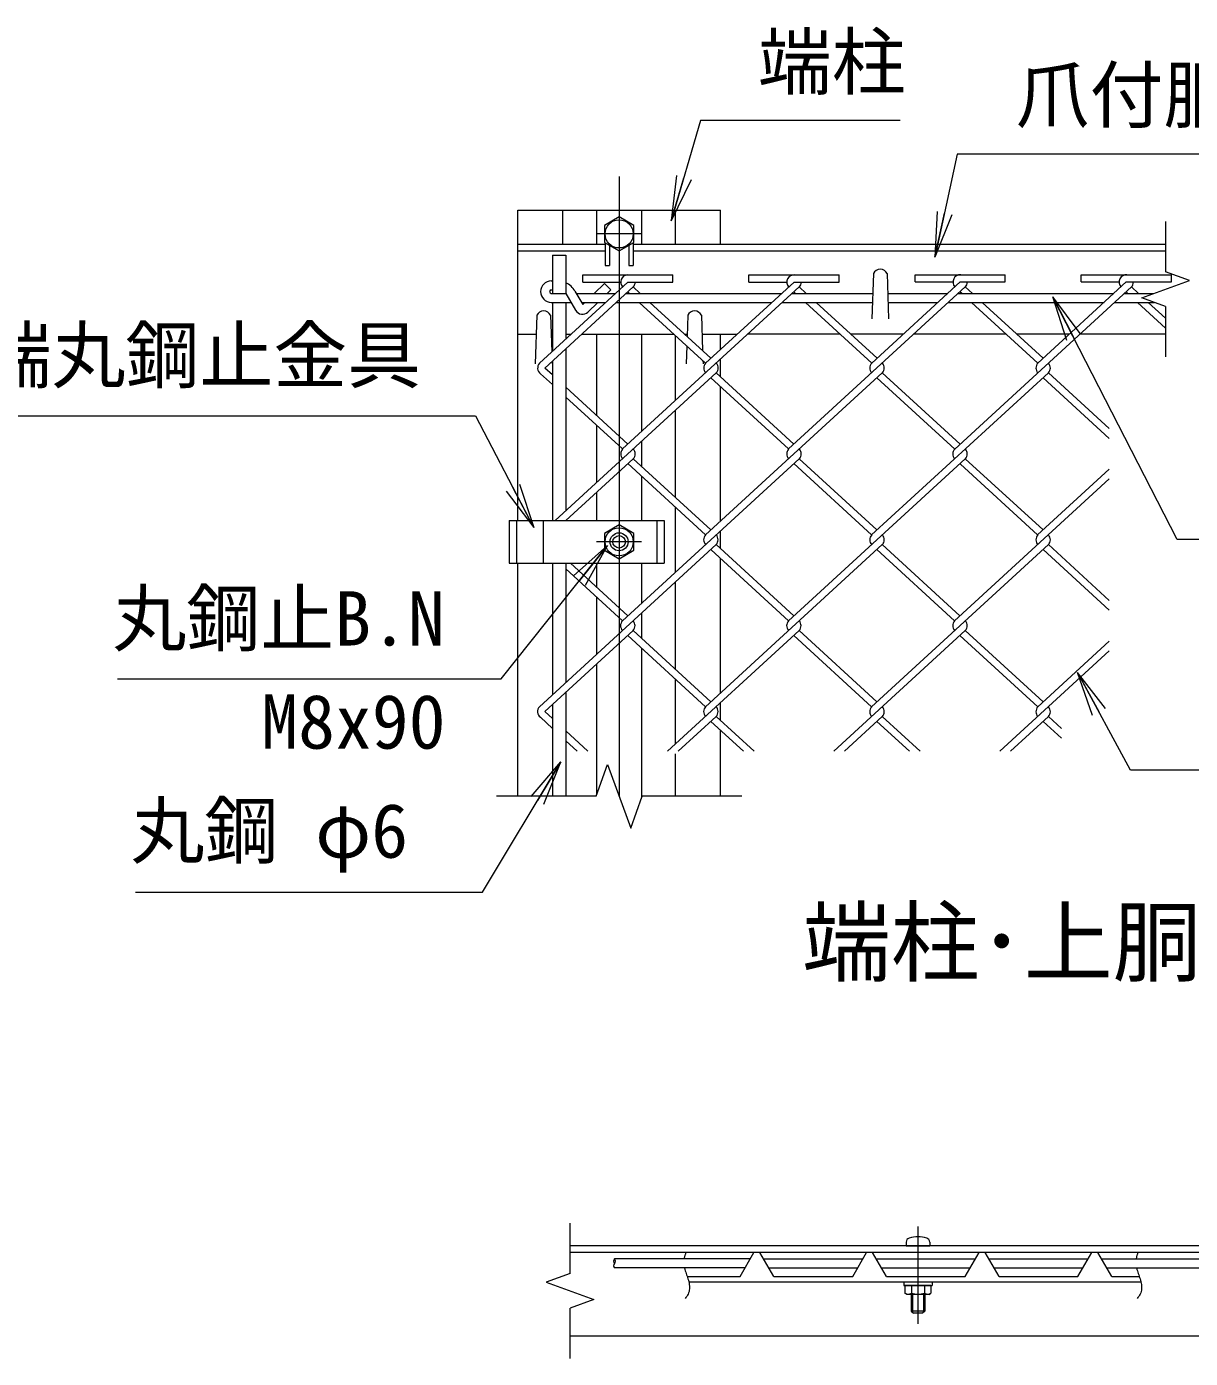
# Model space of a CAD drawing. Units: millimetres, scale not verified. Extents: x -8400 to 8400, y -5940 to 5940.
# Drawn here: x 1955 to 4022, y 570 to 2934 of the extents above; entities that cross this region are included whole.
import ezdxf
from ezdxf.enums import TextEntityAlignment as Align

# ---------------------------------------------------------------- set-up
doc = ezdxf.new("R2010")
doc.units = ezdxf.units.MM
doc.header["$LTSCALE"] = 40
doc.linetypes.add('DASHED', pattern=[7.5, 6, -1.5])
doc.linetypes.add('USER1', pattern=[50.8, 31.75, -6.35, 6.35, -6.35])
for name, color, linetype, lineweight in [('0-0_D-STR1', 1, 'Continuous', 18), ('0-1_D-BMK', 2, 'USER1', 13), ('0-4_D-STR-DIM', 7, 'Continuous', 9), ('0-5_0', 7, 'Continuous', 9), ('0-6_D-STR3', 3, 'Continuous', 13), ('0-7_D-STR2', 7, 'Continuous', 9), ('0-9_D-STR-TXT', 7, 'Continuous', 9)]:
    doc.layers.add(name, color=color, linetype=linetype, lineweight=lineweight)
doc.layers.add('0-8_D-TTL-TXT', color=7, linetype='Continuous')
doc.styles.add('ＭＳ ゴシック', font='')
doc.styles.get('ＭＳ ゴシック').set_extended_font_data('MS Gothic')

# ---------------------------------------------------------------- blocks, each defined once
blk = doc.blocks.new('_Open')
at = {"layer": '0-5_0'}
blk.add_line((-40, 6.67), (0, 0), dxfattribs=at)
blk.add_lwpolyline([(-40, -6.67), (0, 0), (-40, 0)], dxfattribs=at)

msp = doc.modelspace()

# ---------------------------------------------------------------- linework, layer by layer
at = {"layer": '0-0_D-STR1'}
for p, q in [((2827.21, 2608.06), (3187.21, 2608.06)), ((2827.21, 2057.58), (2827.21, 2608.06)), ((2907.21, 2548.06), (2907.21, 2608.06)), ((2967.21, 2608.06), (2967.21, 2548.06)), ((3047.21, 2608.06), (3047.21, 2548.06)), ((3107.21, 2548.06), (3107.21, 2608.06)), ((3187.21, 2548.06), (3187.21, 2608.06)), ((2827.21, 2548.06), (2982.21, 2548.06)), ((2827.21, 2536.06), (2982.21, 2536.06)), ((3032.21, 2548.06), (3977.48, 2548.06)), ((3032.21, 2536.06), (3977.48, 2536.06)), ((3458.93, 2495.55), (3456.12, 2415.05)), ((3482.93, 2495.55), (3485.73, 2415.05)), ((2861.21, 2421.58), (2858.21, 2335.58)), ((2885.21, 2421.58), (2887.48, 2356.51)), ((3129.21, 2421.58), (3127.91, 2384.17)), ((3153.21, 2421.58), (3155.39, 2358.98)), ((2828.74, 2388.06), (2860.04, 2388.06)), ((2886.38, 2388.06), (2888.65, 2388.06)), ((2912.65, 2388.06), (2921.91, 2388.06)), ((2940.86, 2388.06), (3104.76, 2388.06)), ((2967.21, 2388.06), (2967.21, 2243.86)), ((3047.21, 2388.06), (3047.21, 2215.71)), ((3123.66, 2388.06), (3128.04, 2388.06)), ((3154.38, 2388.06), (3216.83, 2388.06)), ((3187.21, 2360.93), (3187.21, 2388.06)), ((3399.62, 2388.06), (3235.3, 2388.06)), ((3511.74, 2388.06), (3418.57, 2388.06)), ((3694.53, 2388.06), (3530.21, 2388.06)), ((3806.65, 2388.06), (3713.48, 2388.06)), ((3977.48, 2388.06), (3825.59, 2388.06)), ((3107.21, 2270.69), (3107.21, 2385.77)), ((3127.32, 2367.39), (3126.21, 2335.58)), ((3156.02, 2341.09), (3156.21, 2335.58)), ((3187.21, 2312.46), (3187.21, 2344)), ((2888.07, 2339.69), (2888.21, 2335.58)), ((3187.21, 2056.4), (3187.21, 2295.15)), ((3107.21, 2098.22), (3107.21, 2253.33)), ((2967.21, 2226.5), (2967.21, 2125.04)), ((3047.21, 2198.35), (3047.21, 2153.2)), ((3047.21, 2135.84), (3047.21, 2057.58)), ((2967.21, 2107.68), (2967.21, 2057.58)), ((3107.21, 1965.73), (3107.21, 2080.86)), ((3187.21, 2007.55), (3187.21, 2039.04)), ((3187.21, 1751.44), (3187.21, 1990.19)), ((2827.21, 1568.06), (2827.21, 1981.58)), ((2967.21, 1981.58), (2967.21, 1938.91)), ((3047.21, 1981.58), (3047.21, 1910.75)), ((3107.21, 1793.26), (3107.21, 1948.37)), ((2967.21, 1921.55), (2967.21, 1820.09)), ((3047.21, 1893.39), (3047.21, 1848.24)), ((3047.21, 1830.88), (3047.21, 1565.2)), ((2967.21, 1802.73), (2967.21, 1570.93)), ((3107.21, 1660.78), (3107.21, 1775.9)), ((3187.21, 1702.59), (3187.21, 1734.08)), ((3187.21, 1568.06), (3187.21, 1685.23)), ((3107.21, 1568.06), (3107.21, 1643.41)), ((4653.44, 770.47), (2920.11, 770.47)), ((4653.44, 758.47), (2920.11, 758.47)), ((2920.11, 610.47), (4653.44, 610.47))]:
    msp.add_line(p, q, dxfattribs=at)
for centre in [(3470.93, 2490.55), (2873.21, 2416.58), (3141.21, 2416.58)]:
    msp.add_arc(centre, 13, 22.61986, 157.38014, dxfattribs=at)
at = {"layer": '0-1_D-BMK'}
for p, q in [((3007.21, 2668.06), (3007.21, 1568.06)), ((3047.21, 2566.06), (2967.21, 2566.06)), ((3047.21, 2019.58), (2967.21, 2019.58)), ((3537.81, 804.55), (3537.81, 631.98))]:
    msp.add_line(p, q, dxfattribs=at)
at = {"layer": '0-4_D-STR-DIM'}
for p, q in [((3977.48, 2588.06), (3977.48, 2498.85)), ((3977.48, 2437.28), (3977.48, 2348.06)), ((2966.17, 1568.06), (2986.69, 1624.45)), ((2986.69, 1624.45), (3027.73, 1511.68)), ((2966.17, 1568.06), (2789.21, 1568.06)), ((3027.73, 1511.68), (3048.25, 1568.06)), ((3225.21, 1568.06), (3048.25, 1568.06)), ((2920.11, 721.25), (2920.11, 810.47)), ((2920.11, 721.25), (2877.82, 705.86)), ((2877.82, 705.86), (2962.39, 675.08)), ((2962.39, 675.08), (2920.11, 659.69)), ((2920.11, 570.47), (2920.11, 659.69))]:
    msp.add_line(p, q, dxfattribs=at)
for points in [[(3977.48, 2437.28), (3935.2, 2452.67), (4019.77, 2483.45), (3977.48, 2498.85)], [(3126.11, 758.47), (3125.64, 757.48), (3125.19, 756.48), (3124.77, 755.45), (3124.39, 754.42), (3124.03, 753.37), (3123.7, 752.3), (3123.4, 751.23), (3123.13, 750.14), (3122.89, 749.05), (3122.69, 747.95), (3122.51, 746.85)], [(3928.78, 758.47), (3928.31, 757.48), (3927.86, 756.48), (3927.45, 755.45), (3927.06, 754.42), (3926.7, 753.37), (3926.37, 752.3), (3926.08, 751.23), (3925.81, 750.14), (3925.57, 749.05), (3925.36, 747.95), (3925.18, 746.85)], [(3123.37, 730.85), (3123.99, 728.44), (3124.7, 726.05), (3125.46, 723.66), (3126.26, 721.27), (3127.08, 718.86), (3127.91, 716.44), (3128.71, 713.99), (3129.48, 711.52), (3130.19, 709), (3130.81, 706.46), (3131.34, 703.89), (3131.75, 701.31), (3132.02, 698.75), (3132.14, 696.22), (3132.08, 693.73), (3131.81, 691.31), (3131.34, 688.96), (3130.63, 686.7), (3129.71, 684.53), (3128.59, 682.43), (3127.29, 680.4), (3125.83, 678.44), (3124.21, 676.54)], [(3926.04, 730.85), (3926.67, 728.44), (3927.37, 726.05), (3928.13, 723.66), (3928.93, 721.27), (3929.76, 718.86), (3930.58, 716.44), (3931.39, 713.99), (3932.15, 711.52), (3932.86, 709), (3933.49, 706.46), (3934.02, 703.89), (3934.43, 701.31), (3934.7, 698.75), (3934.81, 696.22), (3934.75, 693.73), (3934.49, 691.31), (3934.01, 688.96), (3933.3, 686.7), (3932.38, 684.53), (3931.27, 682.43), (3929.97, 680.4), (3928.5, 678.44), (3926.88, 676.54)]]:
    msp.add_lwpolyline(points, dxfattribs=at)
for centre, start, end in [((3003.09, 742.85), 135.18146, 224.81854), ((3003.09, 734.85), 135.18146, 224.81854), ((2995.04, 742.85), 315.18146, 44.81854)]:
    msp.add_arc(centre, 5.67, start, end, dxfattribs=at)
at = {"layer": '0-6_D-STR3'}
for p, q in [((2982.21, 2550.47), (2982.21, 2510.06)), ((2990.21, 2545.86), (2990.21, 2510.06)), ((3024.21, 2545.86), (3024.21, 2510.06)), ((3032.21, 2550.47), (3032.21, 2510.06)), ((2888.65, 2528.06), (2888.65, 2460.55)), ((2888.65, 2528.06), (2912.65, 2528.06)), ((2912.65, 2528.06), (2912.65, 2460.55)), ((2982.21, 2510.06), (2990.21, 2510.06)), ((3024.21, 2510.06), (3032.21, 2510.06)), ((2886.65, 2482.55), (2888.65, 2482.55)), ((2886.65, 2466.55), (2888.65, 2466.55)), ((2886.65, 2460.55), (2912.65, 2460.55)), ((2912.65, 2460.55), (2929.98, 2430.43)), ((2931.11, 2460.55), (3001.02, 2460.55)), ((2962.93, 2460.55), (2981.03, 2478.24)), ((3019.97, 2460.55), (3295.93, 2460.55)), ((3314.4, 2460.55), (3457.71, 2460.55)), ((3484.15, 2460.55), (3590.84, 2460.55)), ((3609.31, 2460.55), (3885.75, 2460.55)), ((3904.7, 2460.55), (3956.84, 2460.55)), ((2886.65, 2444.55), (2921.86, 2444.55)), ((2888.65, 2444.55), (2888.65, 2357.58)), ((2912.65, 2444.55), (2912.65, 2379.58)), ((2940.31, 2444.55), (2983.56, 2444.55)), ((2951.9, 2427.4), (2969.45, 2444.55)), ((3002.5, 2444.55), (3278.47, 2444.55)), ((3296.94, 2444.55), (3457.15, 2444.55)), ((3484.71, 2444.55), (3573.38, 2444.55)), ((3591.85, 2444.55), (3868.29, 2444.55)), ((3887.24, 2444.55), (3957.51, 2444.55)), ((2888.65, 2340.22), (2888.65, 2057.58)), ((2912.65, 2362.22), (2912.65, 2075.05)), ((2812.18, 2057.58), (3087.21, 2057.58)), ((2812.18, 2057.58), (2812.18, 1981.58)), ((2912.65, 2057.69), (2912.65, 2057.58)), ((3087.21, 2057.58), (3087.21, 1981.58)), ((3007.21, 2049.6), (2981.21, 2034.59)), ((2981.21, 2034.59), (2981.21, 2004.57)), ((3033.21, 2034.59), (3007.21, 2049.6)), ((3033.21, 2004.57), (3033.21, 2034.59)), ((2981.21, 2004.57), (3007.21, 1989.56)), ((3007.21, 1989.56), (3033.21, 2004.57)), ((2812.18, 1981.58), (3087.21, 1981.58)), ((2888.65, 1981.58), (2888.65, 1748.1)), ((2912.65, 1981.58), (2912.65, 1770.09)), ((2912.65, 1752.73), (2912.65, 1568.06)), ((2888.65, 1730.74), (2888.65, 1568.06)), ((3281.88, 715.67), (3257.17, 758.47)), ((3481.88, 715.67), (3457.17, 758.47)), ((3516.81, 776.58), (3516.81, 770.47)), ((3516.81, 770.47), (3558.81, 770.47)), ((3558.81, 776.58), (3558.81, 770.47)), ((3621.88, 715.67), (3646.6, 758.47)), ((3681.88, 715.67), (3657.17, 758.47)), ((3821.88, 715.67), (3846.6, 758.47)), ((3881.88, 715.67), (3857.17, 758.47)), ((3239.89, 746.85), (2999.06, 746.85)), ((3263.88, 746.85), (3439.89, 746.85)), ((3463.88, 746.85), (3639.89, 746.85)), ((3663.88, 746.85), (3839.89, 746.85)), ((3863.88, 746.85), (4588.19, 746.85)), ((3230.65, 730.85), (2999.06, 730.85)), ((3273.12, 730.85), (3430.65, 730.85)), ((3473.12, 730.85), (3630.65, 730.85)), ((3481.88, 715.67), (3621.88, 715.67)), ((3673.12, 730.85), (3830.65, 730.85)), ((3681.88, 715.67), (3821.88, 715.67)), ((3873.12, 730.85), (4588.19, 730.85)), ((3881.88, 715.67), (3930.84, 715.67)), ((3130.81, 706.47), (3933.48, 706.47)), ((3512.81, 706.47), (3512.81, 700.07)), ((3512.81, 700.07), (3562.81, 700.07)), ((3514.71, 700.07), (3514.71, 686.09)), ((3560.9, 700.07), (3514.71, 700.07)), ((3518.21, 684.07), (3514.71, 686.09)), ((3526.26, 700.07), (3526.26, 686.09)), ((3549.35, 700.07), (3549.35, 686.09)), ((3557.41, 684.07), (3560.9, 686.09)), ((3560.9, 700.07), (3560.9, 686.09)), ((3562.81, 706.47), (3562.81, 700.07)), ((3557.41, 684.07), (3518.21, 684.07)), ((3525.81, 684.07), (3525.81, 654.47)), ((3528.21, 684.07), (3528.21, 652.07)), ((3547.41, 684.07), (3547.41, 652.07)), ((3549.81, 684.07), (3549.81, 654.47)), ((3525.81, 654.47), (3529.81, 650.47)), ((3549.81, 654.47), (3525.81, 654.47)), ((3545.81, 650.47), (3529.81, 650.47)), ((3549.81, 654.47), (3545.81, 650.47))]:
    msp.add_line(p, q, dxfattribs=at)
at = {"layer": '0-6_D-STR3', "linetype": 'DASHED'}
for p, q in [((2824.98, 2057.58), (2824.98, 1981.58)), ((2872.18, 2057.58), (2872.18, 1981.58)), ((3074.41, 2057.58), (3074.41, 1981.58))]:
    msp.add_line(p, q, dxfattribs=at)
at = {"layer": '0-6_D-STR3'}
msp.add_lwpolyline([(3033.21, 2581.07), (3007.21, 2596.09), (2981.21, 2581.07), (2981.21, 2551.05), (3007.21, 2536.04), (3033.21, 2551.05)], close=True, dxfattribs=at)
for points in [[(2928.84, 2464.5), (2942.56, 2440.65), (2946.55, 2444.55)], [(2985.82, 2460.55), (2992.21, 2466.79), (2981.03, 2478.24)], [(3128.17, 715.67), (3221.88, 715.67), (3246.6, 758.47)], [(3281.88, 715.67), (3421.88, 715.67), (3446.6, 758.47)]]:
    msp.add_lwpolyline(points, dxfattribs=at)
for centre, radius in [((3007.21, 2566.06), 25), ((3007.21, 2019.58), 25), ((3007.21, 2019.58), 16), ((3007.21, 2019.58), 11.2)]:
    msp.add_circle(centre, radius, dxfattribs=at)
for centre, radius, start, end in [((2886.65, 2463.55), 19, 90, 270), ((2886.65, 2463.55), 3, 90, 270), ((2897.63, 2446.55), 36, 29.90854, 65.34129), ((2942.11, 2437.41), 14, 209.90854, 314.33561), ((3524.41, 776.58), 7.6, 106.07286, 180), ((3537.81, 730.07), 56, 73.92714, 106.07286), ((3551.21, 776.58), 7.6, 0, 73.92714), ((3520.49, 694.52), 10.22, 235.61585, 304.38415), ((3537.81, 722.51), 38.21, 252.4121, 287.5879), ((3555.13, 694.52), 10.22, 235.61586, 304.38415)]:
    msp.add_arc(centre, radius, start, end, dxfattribs=at)
at = {"layer": '0-7_D-STR2'}
for p, q in [((2942.78, 2480.49), (2942.78, 2493.29)), ((2942.78, 2493.29), (3102.78, 2493.29)), ((3102.78, 2480.49), (3102.78, 2493.29)), ((3237.7, 2480.49), (3237.7, 2493.29)), ((3237.7, 2493.29), (3397.7, 2493.29)), ((3397.7, 2480.49), (3397.7, 2493.29)), ((3532.83, 2480.7), (3532.83, 2493.5)), ((3532.83, 2493.5), (3692.83, 2493.5)), ((3692.83, 2480.7), (3692.83, 2493.5)), ((3827.74, 2480.7), (3827.74, 2493.5)), ((3827.74, 2493.5), (3987.74, 2493.5)), ((3987.74, 2480.7), (3987.74, 2493.5)), ((3022.78, 2480.49), (2865.86, 2336.7)), ((3032.26, 2471.81), (2875.35, 2328.04)), ((2942.78, 2480.49), (3009.94, 2480.49)), ((3326.93, 2472.03), (3013.1, 2184.45)), ((3022.78, 2480.49), (3102.78, 2480.49)), ((3025.6, 2460.55), (3022.78, 2463.13)), ((3044.55, 2460.55), (3032.26, 2471.81)), ((3317.7, 2480.49), (3160.77, 2336.7)), ((3237.7, 2480.49), (3304.85, 2480.49)), ((3621.84, 2472.03), (3308.01, 2184.45)), ((3320.52, 2460.55), (3317.46, 2463.35)), ((3317.7, 2480.49), (3397.7, 2480.49)), ((3339.46, 2460.55), (3326.93, 2472.03)), ((3612.83, 2480.7), (3455.68, 2336.7)), ((3532.83, 2480.7), (3599.98, 2480.7)), ((3916.99, 2471.81), (3603.13, 2184.22)), ((3615.43, 2460.55), (3612.37, 2463.35)), ((3612.83, 2480.7), (3692.83, 2480.7)), ((3634.37, 2460.55), (3621.84, 2472.03)), ((3907.74, 2480.7), (3750.59, 2336.7)), ((3827.74, 2480.7), (3894.89, 2480.7)), ((3910.34, 2460.55), (3907.28, 2463.35)), ((3907.74, 2480.7), (3987.74, 2480.7)), ((3929.28, 2460.55), (3916.75, 2472.03)), ((3160.77, 2336.7), (3043.07, 2444.55)), ((3170.24, 2345.38), (3062.01, 2444.55)), ((3455.68, 2336.7), (3337.98, 2444.55)), ((3465.15, 2345.38), (3356.92, 2444.55)), ((3750.59, 2336.7), (3632.89, 2444.55)), ((3760.06, 2345.38), (3651.83, 2444.55)), ((3977.48, 2399.02), (3927.8, 2444.55)), ((3977.48, 2416.38), (3946.74, 2444.55)), ((2888.65, 2298.49), (2867.76, 2317.63)), ((2888.65, 2315.85), (2875.35, 2328.04)), ((3179.48, 2319.55), (2893.58, 2057.58)), ((3474.39, 2319.55), (3160.55, 2031.98)), ((3317.48, 2193.14), (3179.5, 2319.57)), ((3769.3, 2319.55), (3455.46, 2031.98)), ((3612.61, 2192.9), (3474.39, 2319.55)), ((3877.48, 2220.42), (3769.3, 2319.55)), ((3022.57, 2193.14), (2912.65, 2293.86)), ((3308.01, 2184.45), (3170.03, 2310.89)), ((3603.13, 2184.22), (3464.91, 2310.87)), ((3877.48, 2203.06), (3759.83, 2310.87)), ((3013.1, 2184.45), (2912.65, 2276.5)), ((3032.04, 2167.09), (2912.53, 2057.58)), ((3326.96, 2167.09), (3013.1, 1879.5)), ((3160.55, 2031.98), (3022.57, 2158.41)), ((3170.03, 2040.66), (3032.04, 2167.09)), ((3621.84, 2167.07), (3308.01, 1879.5)), ((3455.46, 2031.98), (3317.48, 2158.41)), ((3464.94, 2040.66), (3326.96, 2167.09)), ((3750.35, 2031.95), (3613.2, 2157.63)), ((3759.83, 2040.63), (3621.84, 2167.07)), ((3877.48, 2131.09), (3602.92, 1879.5)), ((3877.48, 2148.45), (3750.35, 2031.95)), ((3179.5, 2014.61), (2865.64, 1727.02)), ((3474.41, 2014.61), (3160.55, 1727.02)), ((3317.48, 1888.18), (3179.5, 2014.61)), ((3769.3, 2014.59), (3455.46, 1727.02)), ((3612.39, 1888.18), (3474.41, 2014.61)), ((3877.48, 1915.46), (3769.3, 2014.59)), ((3308.01, 1879.5), (3170.85, 2005.18)), ((3602.92, 1879.5), (3464.94, 2005.93)), ((3877.48, 1898.1), (3759.83, 2005.91)), ((3013.1, 1879.5), (2912.65, 1971.54)), ((3022.57, 1888.18), (2920.64, 1981.58)), ((3032.04, 1862.14), (2875.12, 1718.34)), ((3160.55, 1727.02), (3022.57, 1853.45)), ((3170.03, 1735.7), (3032.04, 1862.14)), ((3326.96, 1862.14), (3093.34, 1648.06)), ((3455.46, 1727.02), (3317.48, 1853.45)), ((3464.94, 1735.7), (3326.96, 1862.14)), ((3621.87, 1862.14), (3388.25, 1648.06)), ((3750.38, 1727.02), (3612.39, 1853.45)), ((3759.85, 1735.7), (3621.87, 1862.14)), ((3877.48, 1843.49), (3750.38, 1727.02)), ((3877.48, 1826.13), (3683.16, 1648.06)), ((2888.65, 1688.57), (2867.29, 1708.14)), ((2888.65, 1705.93), (2875.12, 1718.34)), ((3179.5, 1709.66), (3112.28, 1648.06)), ((3246.72, 1648.06), (3179.5, 1709.66)), ((3474.41, 1709.66), (3407.19, 1648.06)), ((3541.63, 1648.06), (3474.41, 1709.66)), ((3769.32, 1709.66), (3702.11, 1648.06)), ((3792.48, 1688.43), (3769.32, 1709.66)), ((2951.81, 1648.06), (2912.65, 1683.94)), ((3227.77, 1648.06), (3170.03, 1700.98)), ((3522.68, 1648.06), (3464.94, 1700.98)), ((3792.48, 1671.07), (3759.85, 1700.98)), ((2932.86, 1648.06), (2912.65, 1666.58))]:
    msp.add_line(p, q, dxfattribs=at)
for centre, start, end in [((3022.78, 2480.49), 95, 222.5), ((3317.7, 2480.49), 85, 222.5), ((3612.83, 2480.7), 85, 222.5), ((3907.74, 2480.7), 85, 222.5), ((3022.78, 2480.49), 317.5, 0), ((3317.7, 2480.49), 317.5, 0), ((3612.61, 2480.49), 317.5, 0.89905), ((3907.52, 2480.49), 317.5, 0.89905), ((2875.33, 2328.01), 137.5, 233.92709), ((3170.24, 2328.01), 137.5, 222.5), ((3170.24, 2328.01), 317.5, 42.5), ((3465.15, 2328.01), 137.5, 222.5), ((3465.15, 2328.01), 317.5, 42.5), ((3760.06, 2328.01), 137.5, 222.5), ((3760.06, 2328.01), 317.5, 42.5), ((3022.78, 2175.54), 137.5, 222.5), ((3022.78, 2175.54), 317.5, 42.5), ((3317.7, 2175.54), 137.5, 222.5), ((3317.7, 2175.54), 317.5, 42.5), ((3612.61, 2175.54), 137.5, 222.5), ((3612.61, 2175.54), 317.5, 42.5), ((3170.03, 2023.29), 137.5, 222.5), ((3170.03, 2023.29), 317.5, 42.5), ((3465.15, 2023.06), 137.5, 222.5), ((3465.15, 2023.06), 317.5, 42.5), ((3760.06, 2023.06), 137.5, 222.5), ((3760.06, 2023.06), 317.5, 42.5), ((3022.55, 1870.79), 137.5, 222.5), ((3022.55, 1870.79), 317.5, 42.5), ((3317.46, 1870.79), 137.5, 222.5), ((3317.46, 1870.79), 317.5, 42.5), ((3612.37, 1870.79), 137.5, 222.5), ((3612.37, 1870.79), 317.5, 42.5), ((2875.12, 1718.34), 137.5, 232.5), ((3170.03, 1718.34), 137.5, 222.5), ((3170.03, 1718.34), 317.5, 42.5), ((3465.15, 1718.1), 137.5, 222.5), ((3465.15, 1718.1), 317.5, 42.5), ((3760.06, 1718.1), 137.5, 222.5), ((3760.06, 1718.1), 317.5, 42.5)]:
    msp.add_arc(centre, 12.85, start, end, dxfattribs=at)
at = {"layer": '0-9_D-STR-TXT'}
for points in [[(3506.38, 2767.08), (3151.74, 2767.08), (3100.26, 2590.89)], [(4225.64, 2707.8), (3607.55, 2707.8), (3568.13, 2526.68)], [(4359.82, 2023.44), (3998.07, 2023.44), (3778.14, 2452.41)], [(1875.97, 2243.25), (2752.44, 2243.25), (2854.63, 2046.59)], [(2116.26, 1776.46), (2797.8, 1776.46), (2985.49, 2011.67)], [(4525.97, 1614.24), (3914.99, 1614.24), (3822.26, 1786.16)], [(2148.37, 1397.76), (2764.43, 1397.76), (2902.51, 1627.45)]]:
    msp.add_lwpolyline(points, dxfattribs=at)

# ---------------------------------------------------------------- block references
at = {"layer": '0-9_D-STR-TXT', "xscale": 2, "yscale": 2}
for p, rotation in [((3099.7, 2588.97), 253.7123), ((3567.7, 2524.73), 257.72128), ((3777.23, 2454.19), 117.14454), ((2855.55, 2044.81), 297.45862), ((2986.73, 2013.23), 51.41087), ((3821.31, 1787.92), 118.34149), ((2903.54, 1629.17), 58.98931)]:
    msp.add_blockref('_Open', p, dxfattribs=dict(at, rotation=rotation))

# ---------------------------------------------------------------- texts
at = {"layer": '0-8_D-TTL-TXT', "style": 'ＭＳ ゴシック'}
msp.add_text('端柱･上胴縁取付詳細', height=115.5, dxfattribs=at).set_placement((3332.08, 1216.86), align=Align.BOTTOM_LEFT)
at = {"layer": '0-9_D-STR-TXT', "style": 'ＭＳ ゴシック'}
for s, p in [('端柱', (3253.59, 2794.53)), ('爪付胴縁', (3711.43, 2735.76)), ('端丸鋼止金具', (1868.35, 2273.75)), ('丸鋼止B.N', (2107.63, 1806.71)), ('M8x90', (2371.81, 1623.65)), ('丸鋼 φ6', (2139.74, 1430.03))]:
    msp.add_text(s, height=96.19, dxfattribs=at).set_placement(p, align=Align.BOTTOM_LEFT)

doc.saveas('drawing.dxf')
